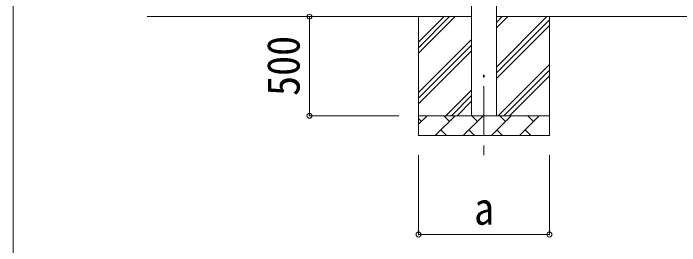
# Model space of a CAD drawing. Units: millimetres at full size, sheet at 1:50; details may follow other scales. Extents: x -14053 to 14053, y -9700 to 9700.
# Drawn here: x -14053 to -10693, y -5265 to -4093 of the extents above; entities that cross this region are included whole.
import ezdxf
from ezdxf.enums import TextEntityAlignment as Align

# ---------------------------------------------------------------- set-up
doc = ezdxf.new("R2010")
doc.units = ezdxf.units.MM
doc.header["$LTSCALE"] = 50
doc.header["$PDMODE"] = 32
doc.header["$PDSIZE"] = 25
doc.linetypes.add('CHAIN1', pattern=[8, 5, -1, 1, -1])
for name, color, linetype, lineweight in [('0-1_壁線', 7, 'CHAIN1', 9), ('0-2_建具', 4, 'Continuous', 13), ('0-3_階段', 7, 'Continuous', 9), ('0-8_外構', 6, 'Continuous', 5), ('F-0_ﾚｲﾔ240', 7, 'Continuous', 9)]:
    doc.layers.add(name, color=color, linetype=linetype, lineweight=lineweight)
doc.styles.add('ＭＳ ゴシック', font='')
doc.styles.get('ＭＳ ゴシック').set_extended_font_data('MS Gothic')

msp = doc.modelspace()

# ---------------------------------------------------------------- linework, layer by layer
at = {"layer": '0-1_壁線'}
msp.add_line((-11680.17, -4459.63), (-11680.17, -4808.63), dxfattribs=at)
at = {"layer": '0-2_建具'}
for p, q in [((-11742.67, -4609.63), (-11742.67, -1754.63)), ((-11617.67, -1754.63), (-11617.67, -4609.63))]:
    msp.add_line(p, q, dxfattribs=at)
msp.add_circle((-11680.17, -4409.63), 4.5, dxfattribs=at)
at = {"layer": '0-3_階段'}
for p, q in [((-11742.67, -4109.63), (-13378.87, -4109.63)), ((-12010.17, -4109.63), (-12010.17, -4709.63)), ((-12010.17, -4294.68), (-11825.12, -4109.63)), ((-12010.17, -4266.39), (-11853.4, -4109.63)), ((-12010.17, -4238.11), (-11881.69, -4109.63)), ((-8269.67, -4109.63), (-11617.67, -4109.63)), ((-11617.67, -4364.73), (-11362.57, -4109.63)), ((-11617.67, -4166.74), (-11560.56, -4109.63)), ((-11617.67, -4138.45), (-11588.84, -4109.63)), ((-11617.67, -4393.01), (-11350.17, -4125.51)), ((-11350.17, -4109.63), (-11350.17, -4709.63)), ((-11617.67, -4421.29), (-11350.17, -4153.79)), ((-12010.17, -4492.67), (-11742.67, -4225.17)), ((-12010.17, -4520.95), (-11742.67, -4253.45)), ((-12010.17, -4549.24), (-11742.67, -4281.74)), ((-11608.01, -4609.63), (-11350.17, -4351.78)), ((-11579.73, -4609.63), (-11350.17, -4380.07)), ((-11551.44, -4609.63), (-11350.17, -4408.35)), ((-11872.57, -4609.63), (-11742.67, -4479.73)), ((-11844.28, -4609.63), (-11742.67, -4508.01)), ((-11816, -4609.63), (-11742.67, -4536.29)), ((-12010.17, -4609.63), (-11350.17, -4609.63)), ((-12010.17, -4652.52), (-11967.27, -4609.63)), ((-11995.83, -4638.18), (-12010.17, -4623.84)), ((-11925.85, -4709.63), (-11825.85, -4609.63)), ((-11854.41, -4638.18), (-11882.96, -4609.63)), ((-11784.43, -4709.63), (-11684.43, -4609.63)), ((-11712.98, -4638.18), (-11741.54, -4609.63)), ((-11643.01, -4709.63), (-11543.01, -4609.63)), ((-11571.56, -4638.18), (-11600.12, -4609.63)), ((-11501.59, -4709.63), (-11401.59, -4609.63)), ((-11430.14, -4638.18), (-11458.7, -4609.63)), ((-11353.45, -4609.63), (-11350.17, -4606.34)), ((-11897.3, -4681.07), (-11868.75, -4709.63)), ((-11755.88, -4681.07), (-11727.32, -4709.63)), ((-11614.46, -4681.07), (-11585.9, -4709.63)), ((-11473.04, -4681.07), (-11444.48, -4709.63)), ((-11350.17, -4709.63), (-12010.17, -4709.63))]:
    msp.add_line(p, q, dxfattribs=at)
at = {"layer": '0-8_外構'}
for p, q in [((-12560.17, -4109.63), (-12110.17, -4109.63)), ((-12560.17, -4609.63), (-12560.17, -4109.63)), ((-12560.17, -4609.63), (-12110.17, -4609.63)), ((-12010.17, -5208.63), (-12010.17, -4808.63)), ((-11350.17, -5208.63), (-11350.17, -4808.63)), ((-12010.17, -5208.63), (-11350.17, -5208.63))]:
    msp.add_line(p, q, dxfattribs=at)
for p in [(-12560.17, -4109.63), (-12560.17, -4609.63), (-12010.17, -5208.63), (-11350.17, -5208.63)]:
    msp.add_point(p, dxfattribs=at)
at = {"layer": 'F-0_ﾚｲﾔ240', "color": 5}
msp.add_line((-14053.43, 9700), (-14053.43, -9700), dxfattribs=at)

# ---------------------------------------------------------------- texts
at = {"layer": '0-8_外構', "color": 7, "style": 'ＭＳ ゴシック', "width": 0.9}
msp.add_text('500', height=165, rotation=90, dxfattribs=at).set_placement((-12560.17, -4509.63), align=Align.BOTTOM_LEFT)
msp.add_text('a', height=165, dxfattribs=at).set_placement((-11730.17, -5208.63), align=Align.BOTTOM_LEFT)

doc.saveas('drawing.dxf')
